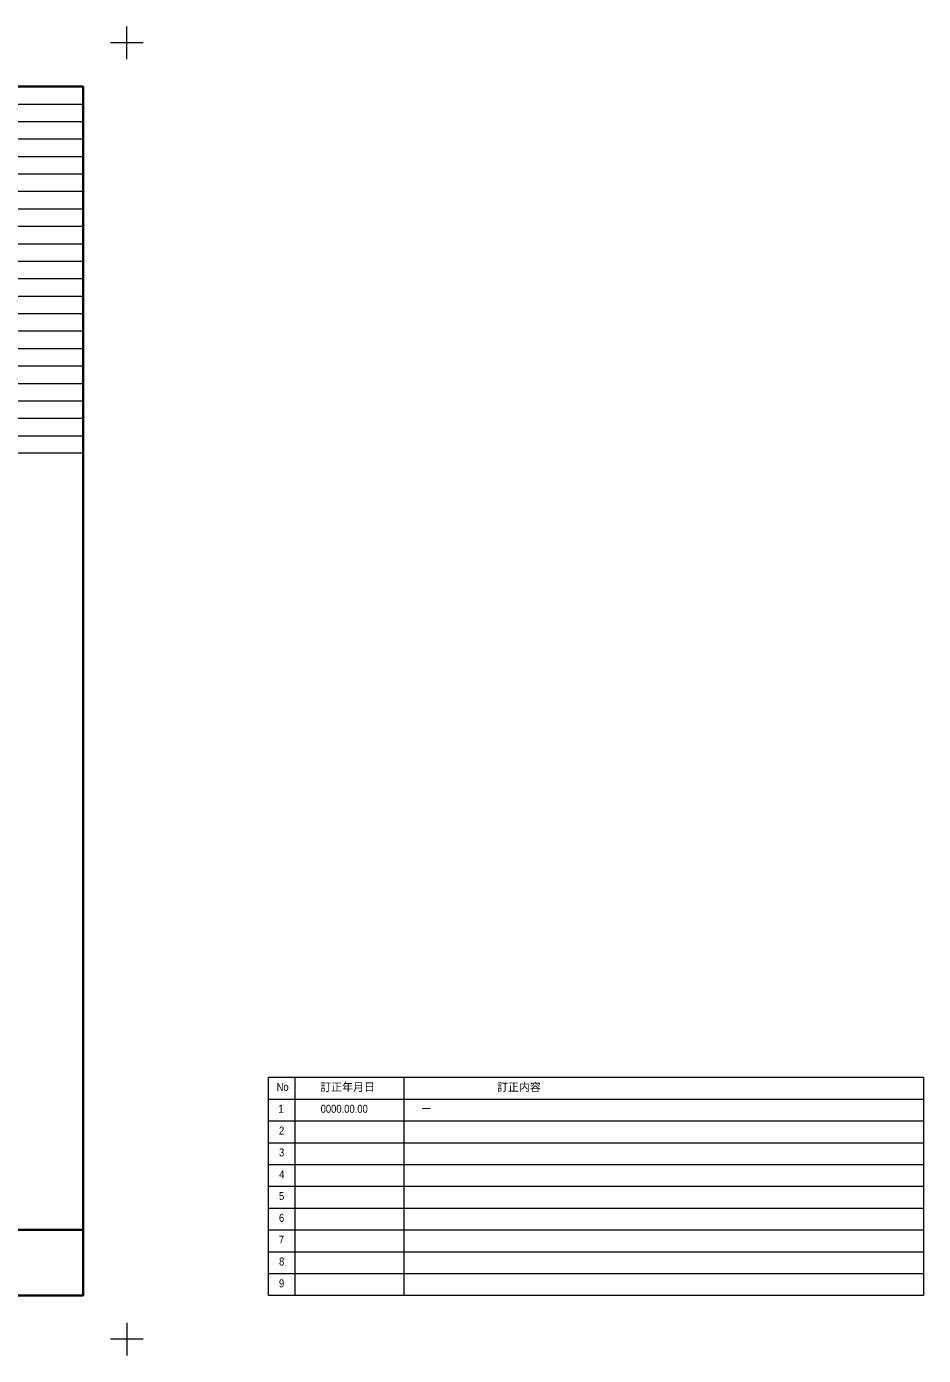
# Model space of a CAD drawing. Units: millimetres, scale not verified. Extents: x -6062 to 6062, y -3045 to 3045.
# Drawn here: x 1953 to 6062, y -3045 to 3045 of the extents above; entities that cross this region are included whole.
import ezdxf
from ezdxf.enums import TextEntityAlignment as Align

# ---------------------------------------------------------------- set-up
doc = ezdxf.new("R2010")
doc.units = ezdxf.units.MM
doc.header["$LTSCALE"] = 20
doc.layers.add('0-0_1図面枠', color=7, linetype='Continuous', lineweight=20)
doc.styles.add('ＭＳ Ｐゴシック', font='')
doc.styles.get('ＭＳ Ｐゴシック').set_extended_font_data('MS PGothic')

# ---------------------------------------------------------------- blocks, each defined once
blk = doc.blocks.new('グループ')
at = {"layer": '0-0_1図面枠', "lineweight": 15}
for p, q in [((-84000, 57900), (-84000, 60900)), ((84000, 57900), (84000, 60900)), ((-85500, 59400), (-82500, 59400)), ((85500, 59400), (82500, 59400)), ((-84000, -57900), (-84000, -60900)), ((84000, -57900), (84000, -60900)), ((-85500, -59400), (-82500, -59400)), ((85500, -59400), (82500, -59400))]:
    blk.add_line(p, q, dxfattribs=at)
blk = doc.blocks.new('グループ-1')
at = {"layer": '0-0_1図面枠', "lineweight": 15}
for p, q in [((99400, -35400), (99400, -55400)), ((109400, -35400), (109400, -55400)), ((97000, -37400), (157000, -37400)), ((97000, -39400), (157000, -39400)), ((97000, -41400), (157000, -41400)), ((97000, -43400), (157000, -43400)), ((97000, -45400), (157000, -45400)), ((97000, -47400), (157000, -47400)), ((97000, -49400), (157000, -49400)), ((97000, -51400), (157000, -51400)), ((97000, -53400), (157000, -53400))]:
    blk.add_line(p, q, dxfattribs=at)
blk.add_lwpolyline([(97000, -35400), (157000, -35400), (157000, -55400), (97000, -55400)], close=True, dxfattribs=at)
blk = doc.blocks.new('グループ-2')
at = {"layer": '0-0_1図面枠', "lineweight": 35}
for p, q in [((-80000, -49400), (80000, -49400)), ((-43000, -49400), (-43000, -55400)), ((22000, -49400), (22000, -55400)), ((38000, -49400), (38000, -55400)), ((50000, -49400), (50000, -55400)), ((62000, -49400), (62000, -55400))]:
    blk.add_line(p, q, dxfattribs=at)
blk.add_lwpolyline([(-80000, 55400), (80000, 55400), (80000, -55400), (-80000, -55400)], close=True, dxfattribs=at)
blk = doc.blocks.new('図面枠')
at = {"layer": '0-0_1図面枠'}
for name in ['グループ', 'グループ-2', 'グループ-1']:
    blk.add_blockref(name, (0, 0), dxfattribs=at)
at = {"layer": '0-0_1図面枠', "style": 'ＭＳ Ｐゴシック', "width": 0.9}
for s, p in [('No', (97731, -36879.4)), ('1', (97896.5, -38881.1)), ('2', (97949.9, -40879.4)), ('3', (97949.9, -42879.4)), ('4', (97965.5, -44879.4)), ('5', (97949.9, -46879.4)), ('6', (97945.9, -48879.4)), ('7', (97934.4, -50879.4)), ('8', (97954, -52879.4)), ('9', (97945.9, -54879.4))]:
    blk.add_text(s, height=733.7, dxfattribs=at).set_placement(p, align=Align.BOTTOM_LEFT)
at = {"layer": '0-0_1図面枠', "style": 'ＭＳ Ｐゴシック'}
for s, p in [('訂正年月日', (101734.4, -36892.6)), ('訂正内容', (117934.4, -36894.6))]:
    blk.add_text(s, height=733.7, dxfattribs=at).set_placement(p, align=Align.BOTTOM_LEFT)
blk = doc.blocks.new('グループ-44')
at = {"layer": '0-0_1図面枠', "lineweight": 15}
for p, q in [((28000, 55400), (28000, 21800)), ((24000, 53800), (80000, 53800)), ((48000, 53800), (48000, 25000)), ((28000, 52200), (80000, 52200)), ((28000, 50600), (80000, 50600)), ((24000, 49000), (80000, 49000)), ((38000, 49000), (38000, 39400)), ((38000, 47400), (80000, 47400)), ((38000, 45800), (80000, 45800)), ((28000, 44200), (80000, 44200)), ((38000, 42600), (80000, 42600)), ((38000, 41000), (80000, 41000)), ((28000, 39400), (80000, 39400)), ((28000, 37800), (80000, 37800)), ((28000, 36200), (80000, 36200)), ((38000, 36200), (38000, 31400)), ((38000, 34600), (80000, 34600)), ((38000, 33000), (80000, 33000)), ((24000, 31400), (80000, 31400)), ((28000, 29800), (80000, 29800)), ((28000, 28200), (80000, 28200)), ((28000, 26600), (80000, 26600)), ((24000, 25000), (80000, 25000)), ((28000, 23400), (80000, 23400))]:
    blk.add_line(p, q, dxfattribs=at)
blk.add_lwpolyline([(24000, 55400), (80000, 55400), (80000, 21800), (24000, 21800)], close=True, dxfattribs=at)

msp = doc.modelspace()

# ---------------------------------------------------------------- block references
at = {"layer": '0-0_1図面枠', "xscale": 0.05, "yscale": 0.05}
for name in ['図面枠', 'グループ-44']:
    msp.add_blockref(name, (-1787.5, 0), dxfattribs=at)

# ---------------------------------------------------------------- texts
at = {"layer": '0-0_1図面枠', "style": 'ＭＳ Ｐゴシック', "width": 0.9}
msp.add_text('0000.00.00', height=36.66, dxfattribs=at).set_placement((3300.77, -1944.05), align=Align.BOTTOM_LEFT)
at = {"layer": '0-0_1図面枠', "color": 250, "style": 'ＭＳ Ｐゴシック'}
msp.add_text('ー', height=36.69, dxfattribs=at).set_placement((3760.2, -1943.97), align=Align.BOTTOM_LEFT)

doc.saveas('drawing.dxf')
